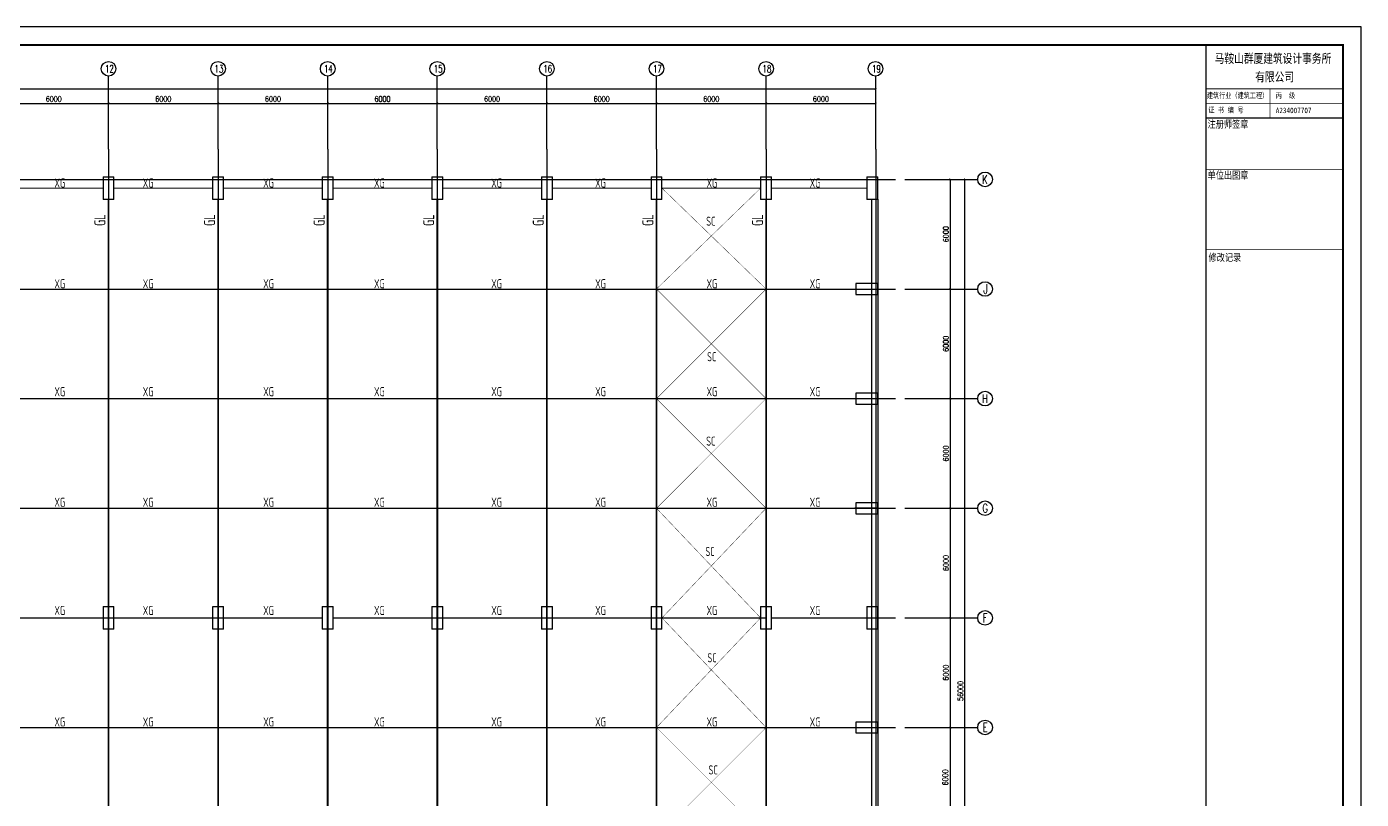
# Model space of a CAD drawing. Extents: x -73672 to 366960, y -527333 to 140666.
# Drawn here: x 260877 to 333942, y -233221 to -190933 of the extents above; entities that cross this region are included whole.
import ezdxf
from ezdxf.enums import TextEntityAlignment as Align

# ---------------------------------------------------------------- set-up
doc = ezdxf.new("R2010")
doc.units = 0
doc.header["$LTSCALE"] = 1000
doc.header["$MEASUREMENT"] = 0
for name, color, linetype in [('AXIS', 3, 'Continuous'), ('AXIS_TEXT', 7, 'Continuous'), ('COLU_DE_NUM', 7, 'Continuous'), ('COLUMN', 9, 'Continuous'), ('PUB_TITLE', 4, 'Continuous'), ('图签', 120, 'Continuous')]:
    doc.layers.add(name, color=color, linetype=linetype)
doc.styles.add('_TCH_AXIS', font='COMPLEX', dxfattribs={"bigfont": 'GBCBIG'})
doc.styles.add('_TCH_DIM_T3', font='SIMPLEX', dxfattribs={"width": 0.705882, "bigfont": 'GBCBIG'})
doc.styles.add('COMPLEX', font='COMPLEX', dxfattribs={"bigfont": 'Tssdchn.shx'})
doc.styles.add('TSSD_Label', font='Tssdeng.shx', dxfattribs={"width": 0.7, "bigfont": 'hztxt.shx'})
doc.styles.add('图签', font='', dxfattribs={"width": 0.8})
doc.styles.get('图签').set_extended_font_data('SimSun')
doc.dimstyles.new('_TCH_ARCH-100', dxfattribs={"dimtxt": 297.5, "dimasz": 100, "dimexe": 250, "dimexo": 300, "dimgap": 100, "dimtad": 1, "dimdec": 0, "dimzin": 0, "dimdsep": 46, "dimtxsty": '_TCH_DIM_T3', "dimblk": 'ARCHTICK', "dimcen": 0.09, "dimclrt": 7, "dimazin": 2, "dimtfac": 1, "dimtdec": 0, "dimtix": 1, "dimtmove": 2, "dimatfit": 3, "dimfxl": 0, "dimtolj": 1, "dimtzin": 0, "dimarcsym": 0})

# ---------------------------------------------------------------- blocks, each defined once
blk = doc.blocks.new('0#竖图签')
at = {"layer": '图签'}
blk.add_line((-7500, 0), (0, 0), dxfattribs=at)
blk.add_lwpolyline([(-7500, 82100, 70, 70, 0), (-7500, 0, 40, 40, 0), (0, 0, 40, 40, 0), (0, 82100, 40, 40, 0), (-7500, 82100, 40, 40, 0), (-7500, 75299, 40, 40, 0)], format="xyseb", dxfattribs=at)
for points, const_width in [([(-7500, 79700), (0, 79700)], 70), ([(-4000, 79700), (-4000, 78100)], 35), ([(-7500, 78900), (0, 78900)], 35), ([(-7500, 78100), (0, 78100)], 70), ([(-7500, 75300), (0, 75300)], 35), ([(-7500, 70900), (0, 70900)], 35), ([(-7500, 70900), (0, 70900)], 35), ([(-7500, 16600), (0, 16600)], 35), ([(-5000, 16600), (-5000, 2400)], 35), ([(-7500, 15200), (0, 15200)], 35), ([(-7500, 13896), (0, 13896)], 35), ([(-7500, 13200), (0, 13200)], 35), ([(-7500, 12400), (0, 12400)], 35), ([(-7500, 11600), (0, 11600)], 35), ([(-7500, 10800), (0, 10800)], 35), ([(-7500, 10000), (0, 10000)], 35), ([(-7500, 8000), (0, 8000)], 35), ([(-7500, 7200), (0, 7200)], 35), ([(-2750, 7200), (-2750, 2400)], 35), ([(-7500, 6400), (0, 6400)], 35), ([(-7500, 5600), (0, 5600)], 35), ([(-7500, 4800), (0, 4800)], 35), ([(-7500, 4000), (0, 4000)], 35), ([(-7500, 3200), (0, 3200)], 35), ([(-7500, 2400), (0, 2400)], 70), ([(-7500, 2400), (0, 2400)], 35), ([(-7500, 1800), (0, 1800)], 35), ([(-5750, 0), (-5750, 1800)], 35), ([(-4000, 1800), (-4000, 0)], 35), ([(-2250, 1800), (-2250, 0)], 35), ([(-7500, 1200), (0, 1200)], 35), ([(-7500, 600), (0, 600)], 35), ([(-7500, 0), (0, 0)], 35)]:
    blk.add_lwpolyline(points, dxfattribs=dict(at, const_width=const_width))
at = {"layer": '图签', "style": '图签'}
for s, height, width, p in [('马鞍山群厦建筑设计事务所', 500, 0.78, (-7028, 81116)), ('有限公司', 500, 0.78, (-4808, 80106)), ('建筑行业（建筑工程） ', 300, 0.8, (-7454, 79185)), ('丙  级', 300, 0.8, (-3684, 79190)), ('  证 书 编 号', 300, 0.8, (-7767, 78395)), ('A234007707', 300, 0.8, (-3684, 78369)), ('注册师签章', 400, 0.8, (-7417, 77566)), ('单位出图章', 400, 0.8, (-7417, 74775)), ('修改记录', 400, 0.8, (-7365, 70269)), ('建设单位', 400, 0.8, (-7400, 15815)), ('工程名称', 400, 0.8, (-7365, 14415)), ('子项名称', 400, 0.8, (-7365, 13339)), ('工程编号', 400, 0.8, (-7365, 12607)), ('设计阶段', 400, 0.8, (-7365, 11807)), ('图纸编号', 400, 0.8, (-7365, 11007)), ('日    期', 400, 0.8, (-7365, 10237)), ('图    名', 400, 0.8, (-7365, 8852)), ('出图比例', 400, 0.8, (-7365, 7567)), ('审  定  人', 400, 0.8, (-7365, 6621)), ('审  核  人', 400, 0.8, (-7365, 5831)), ('项目负责人', 400, 0.8, (-7365, 5021)), ('专业负责人', 400, 0.8, (-7365, 4237)), ('校  对  人', 400, 0.8, (-7365, 3409)), ('设计制图人', 400, 0.8, (-7365, 2618)), ('会   签   栏', 400, 0.8, (-5360, 1889)), ('建  筑', 400, 0.8, (-7325, 1305)), ('暖  通', 400, 0.8, (-3825, 1305)), ('本图纸版权归公司所有，不得用于本工程以外范围', 400, 0.8, (-17674, 746)), ('结  构', 400, 0.8, (-7325, 705)), ('电  气', 400, 0.8, (-3825, 705)), ('本图加盖公司出图专用章有效', 400, 0.8, (-17674, 121)), ('给排水', 400, 0.8, (-7325, 105)), ('电  讯', 400, 0.8, (-3825, 105))]:
    blk.add_text(s, height=height, dxfattribs=dict(at, width=width)).set_placement(p)
blk = doc.blocks.new('_ArchTick')
at = {"color": 0, "linetype": 'ByBlock', "const_width": 0.4}
blk.add_lwpolyline([(-0.5, -0.5), (0.5, 0.5)], dxfattribs=at)
blk = doc.blocks.new('*D8598')
at = {"layer": 'AXIS', "color": 0, "lineweight": -2}
for p, q in [((199356, -197338), (199356, -194088)), ((199356, -194338), (307356, -194338)), ((307356, -197338), (307356, -194088))]:
    blk.add_line(p, q, dxfattribs=at)
at = {"layer": 'Defpoints', "color": 0}
for p in [(307356, -194338), (199356, -197638), (307356, -197638)]:
    blk.add_point(p, dxfattribs=at)
at = {"layer": 'AXIS', "color": 0, "linetype": 'ByBlock', "lineweight": -2, "xscale": 100, "yscale": 100, "zscale": 100, "rotation": 180}
blk.add_blockref('_ArchTick', (199356, -194338), dxfattribs=at)
at = {"layer": 'AXIS', "color": 0, "linetype": 'ByBlock', "lineweight": -2, "xscale": 100, "yscale": 100, "zscale": 100}
blk.add_blockref('_ArchTick', (307356, -194338), dxfattribs=at)
at = {"layer": 'AXIS', "color": 7, "insert": (253356, -194090), "char_height": 297.5, "attachment_point": 5, "style": '_TCH_DIM_T3'}
blk.add_mtext('\\A1;108000', dxfattribs=at)
blk = doc.blocks.new('*D8609')
at = {"layer": 'AXIS', "color": 0, "lineweight": -2}
for p, q in [((259356, -197338), (259356, -194888)), ((265356, -197338), (265356, -194888)), ((259356, -195138), (265356, -195138))]:
    blk.add_line(p, q, dxfattribs=at)
at = {"layer": 'Defpoints', "color": 0}
for p in [(265356, -195138), (259356, -197638), (265356, -197638)]:
    blk.add_point(p, dxfattribs=at)
at = {"layer": 'AXIS', "color": 0, "linetype": 'ByBlock', "lineweight": -2, "xscale": 100, "yscale": 100, "zscale": 100, "rotation": 180}
blk.add_blockref('_ArchTick', (259356, -195138), dxfattribs=at)
at = {"layer": 'AXIS', "color": 0, "linetype": 'ByBlock', "lineweight": -2, "xscale": 100, "yscale": 100, "zscale": 100}
blk.add_blockref('_ArchTick', (265356, -195138), dxfattribs=at)
at = {"layer": 'AXIS', "color": 7, "insert": (262356, -194890), "char_height": 297.5, "attachment_point": 5, "style": '_TCH_DIM_T3'}
blk.add_mtext('\\A1;6000', dxfattribs=at)
blk = doc.blocks.new('*D8610')
at = {"layer": 'AXIS', "color": 0, "lineweight": -2}
for p, q in [((265356, -197338), (265356, -194888)), ((271356, -197338), (271356, -194888)), ((265356, -195138), (271356, -195138))]:
    blk.add_line(p, q, dxfattribs=at)
at = {"layer": 'Defpoints', "color": 0}
for p in [(271356, -195138), (265356, -197638), (271356, -197638)]:
    blk.add_point(p, dxfattribs=at)
at = {"layer": 'AXIS', "color": 0, "linetype": 'ByBlock', "lineweight": -2, "xscale": 100, "yscale": 100, "zscale": 100, "rotation": 180}
blk.add_blockref('_ArchTick', (265356, -195138), dxfattribs=at)
at = {"layer": 'AXIS', "color": 0, "linetype": 'ByBlock', "lineweight": -2, "xscale": 100, "yscale": 100, "zscale": 100}
blk.add_blockref('_ArchTick', (271356, -195138), dxfattribs=at)
at = {"layer": 'AXIS', "color": 7, "insert": (268356, -194890), "char_height": 297.5, "attachment_point": 5, "style": '_TCH_DIM_T3'}
blk.add_mtext('\\A1;6000', dxfattribs=at)
blk = doc.blocks.new('*D8611')
at = {"layer": 'AXIS', "color": 0, "lineweight": -2}
for p, q in [((271356, -197338), (271356, -194888)), ((277356, -197338), (277356, -194888)), ((271356, -195138), (277356, -195138))]:
    blk.add_line(p, q, dxfattribs=at)
at = {"layer": 'Defpoints', "color": 0}
for p in [(277356, -195138), (271356, -197638), (277356, -197638)]:
    blk.add_point(p, dxfattribs=at)
at = {"layer": 'AXIS', "color": 0, "linetype": 'ByBlock', "lineweight": -2, "xscale": 100, "yscale": 100, "zscale": 100, "rotation": 180}
blk.add_blockref('_ArchTick', (271356, -195138), dxfattribs=at)
at = {"layer": 'AXIS', "color": 0, "linetype": 'ByBlock', "lineweight": -2, "xscale": 100, "yscale": 100, "zscale": 100}
blk.add_blockref('_ArchTick', (277356, -195138), dxfattribs=at)
at = {"layer": 'AXIS', "color": 7, "insert": (274356, -194890), "char_height": 297.5, "attachment_point": 5, "style": '_TCH_DIM_T3'}
blk.add_mtext('\\A1;6000', dxfattribs=at)
blk = doc.blocks.new('*D8612')
at = {"layer": 'AXIS', "color": 0, "lineweight": -2}
for p, q in [((277356, -197338), (277356, -194888)), ((283356, -197338), (283356, -194888)), ((277356, -195138), (283356, -195138))]:
    blk.add_line(p, q, dxfattribs=at)
at = {"layer": 'Defpoints', "color": 0}
for p in [(283356, -195138), (277356, -197638), (283356, -197638)]:
    blk.add_point(p, dxfattribs=at)
at = {"layer": 'AXIS', "color": 0, "linetype": 'ByBlock', "lineweight": -2, "xscale": 100, "yscale": 100, "zscale": 100, "rotation": 180}
blk.add_blockref('_ArchTick', (277356, -195138), dxfattribs=at)
at = {"layer": 'AXIS', "color": 0, "linetype": 'ByBlock', "lineweight": -2, "xscale": 100, "yscale": 100, "zscale": 100}
blk.add_blockref('_ArchTick', (283356, -195138), dxfattribs=at)
at = {"layer": 'AXIS', "color": 7, "insert": (280356, -194890), "char_height": 297.5, "attachment_point": 5, "style": '_TCH_DIM_T3'}
blk.add_mtext('\\A1;6000', dxfattribs=at)
blk = doc.blocks.new('*D8613')
at = {"layer": 'AXIS', "color": 0, "lineweight": -2}
for p, q in [((283356, -197338), (283356, -194888)), ((289356, -197338), (289356, -194888)), ((283356, -195138), (289356, -195138))]:
    blk.add_line(p, q, dxfattribs=at)
at = {"layer": 'Defpoints', "color": 0}
for p in [(289356, -195138), (283356, -197638), (289356, -197638)]:
    blk.add_point(p, dxfattribs=at)
at = {"layer": 'AXIS', "color": 0, "linetype": 'ByBlock', "lineweight": -2, "xscale": 100, "yscale": 100, "zscale": 100, "rotation": 180}
blk.add_blockref('_ArchTick', (283356, -195138), dxfattribs=at)
at = {"layer": 'AXIS', "color": 0, "linetype": 'ByBlock', "lineweight": -2, "xscale": 100, "yscale": 100, "zscale": 100}
blk.add_blockref('_ArchTick', (289356, -195138), dxfattribs=at)
at = {"layer": 'AXIS', "color": 7, "insert": (286356, -194890), "char_height": 297.5, "attachment_point": 5, "style": '_TCH_DIM_T3'}
blk.add_mtext('\\A1;6000', dxfattribs=at)
blk = doc.blocks.new('*D8614')
at = {"layer": 'AXIS', "color": 0, "lineweight": -2}
for p, q in [((289356, -197338), (289356, -194888)), ((295356, -197338), (295356, -194888)), ((289356, -195138), (295356, -195138))]:
    blk.add_line(p, q, dxfattribs=at)
at = {"layer": 'Defpoints', "color": 0}
for p in [(295356, -195138), (289356, -197638), (295356, -197638)]:
    blk.add_point(p, dxfattribs=at)
at = {"layer": 'AXIS', "color": 0, "linetype": 'ByBlock', "lineweight": -2, "xscale": 100, "yscale": 100, "zscale": 100, "rotation": 180}
blk.add_blockref('_ArchTick', (289356, -195138), dxfattribs=at)
at = {"layer": 'AXIS', "color": 0, "linetype": 'ByBlock', "lineweight": -2, "xscale": 100, "yscale": 100, "zscale": 100}
blk.add_blockref('_ArchTick', (295356, -195138), dxfattribs=at)
at = {"layer": 'AXIS', "color": 7, "insert": (292356, -194890), "char_height": 297.5, "attachment_point": 5, "style": '_TCH_DIM_T3'}
blk.add_mtext('\\A1;6000', dxfattribs=at)
blk = doc.blocks.new('*D8615')
at = {"layer": 'AXIS', "color": 0, "lineweight": -2}
for p, q in [((295356, -197338), (295356, -194888)), ((301356, -197338), (301356, -194888)), ((295356, -195138), (301356, -195138))]:
    blk.add_line(p, q, dxfattribs=at)
at = {"layer": 'Defpoints', "color": 0}
for p in [(301356, -195138), (295356, -197638), (301356, -197638)]:
    blk.add_point(p, dxfattribs=at)
at = {"layer": 'AXIS', "color": 0, "linetype": 'ByBlock', "lineweight": -2, "xscale": 100, "yscale": 100, "zscale": 100, "rotation": 180}
blk.add_blockref('_ArchTick', (295356, -195138), dxfattribs=at)
at = {"layer": 'AXIS', "color": 0, "linetype": 'ByBlock', "lineweight": -2, "xscale": 100, "yscale": 100, "zscale": 100}
blk.add_blockref('_ArchTick', (301356, -195138), dxfattribs=at)
at = {"layer": 'AXIS', "color": 7, "insert": (298356, -194890), "char_height": 297.5, "attachment_point": 5, "style": '_TCH_DIM_T3'}
blk.add_mtext('\\A1;6000', dxfattribs=at)
blk = doc.blocks.new('*D8616')
at = {"layer": 'AXIS', "color": 0, "lineweight": -2}
for p, q in [((301356, -197338), (301356, -194888)), ((307356, -197338), (307356, -194888)), ((301356, -195138), (307356, -195138))]:
    blk.add_line(p, q, dxfattribs=at)
at = {"layer": 'Defpoints', "color": 0}
for p in [(307356, -195138), (301356, -197638), (307356, -197638)]:
    blk.add_point(p, dxfattribs=at)
at = {"layer": 'AXIS', "color": 0, "linetype": 'ByBlock', "lineweight": -2, "xscale": 100, "yscale": 100, "zscale": 100, "rotation": 180}
blk.add_blockref('_ArchTick', (301356, -195138), dxfattribs=at)
at = {"layer": 'AXIS', "color": 0, "linetype": 'ByBlock', "lineweight": -2, "xscale": 100, "yscale": 100, "zscale": 100}
blk.add_blockref('_ArchTick', (307356, -195138), dxfattribs=at)
at = {"layer": 'AXIS', "color": 7, "insert": (304356, -194890), "char_height": 297.5, "attachment_point": 5, "style": '_TCH_DIM_T3'}
blk.add_mtext('\\A1;6000', dxfattribs=at)
blk = doc.blocks.new('_AXISO')
blk.add_circle((0, 0), 0.5)
at = {"layer": 'AXIS_TEXT', "style": 'COMPLEX'}
blk.add_attdef('A', text='', height=0.56, dxfattribs=at).set_placement((-0.25, -0.28), (0.25, -0.28), align=Align.FIT)
blk = doc.blocks.new('*D8627')
at = {"layer": 'AXIS', "color": 0, "lineweight": -2}
for p, q in [((309243, -199291), (312493, -199291)), ((312243, -255291), (312243, -199291)), ((309243, -255291), (312493, -255291))]:
    blk.add_line(p, q, dxfattribs=at)
at = {"layer": 'Defpoints', "color": 0}
for p in [(308943, -199291), (312243, -199291), (308943, -255291)]:
    blk.add_point(p, dxfattribs=at)
at = {"layer": 'AXIS', "color": 0, "linetype": 'ByBlock', "lineweight": -2, "xscale": 100, "yscale": 100, "zscale": 100}
for p, rotation in [((312243, -199291), 90), ((312243, -255291), 270)]:
    blk.add_blockref('_ArchTick', p, dxfattribs=dict(at, rotation=rotation))
at = {"layer": 'AXIS', "color": 7, "insert": (311994, -227291), "char_height": 297.5, "attachment_point": 5, "rotation": 90, "style": '_TCH_DIM_T3'}
blk.add_mtext('\\A1;56000', dxfattribs=at)
blk = doc.blocks.new('*D8631')
at = {"layer": 'AXIS', "color": 0, "lineweight": -2}
for p, q in [((309243, -229291), (311693, -229291)), ((311443, -235291), (311443, -229291)), ((309243, -235291), (311693, -235291))]:
    blk.add_line(p, q, dxfattribs=at)
at = {"layer": 'Defpoints', "color": 0}
for p in [(308943, -229291), (311443, -229291), (308943, -235291)]:
    blk.add_point(p, dxfattribs=at)
at = {"layer": 'AXIS', "color": 0, "linetype": 'ByBlock', "lineweight": -2, "xscale": 100, "yscale": 100, "zscale": 100}
for p, rotation in [((311443, -229291), 90), ((311443, -235291), 270)]:
    blk.add_blockref('_ArchTick', p, dxfattribs=dict(at, rotation=rotation))
at = {"layer": 'AXIS', "color": 7, "insert": (311168, -232019), "char_height": 297.5, "attachment_point": 5, "rotation": 90, "style": '_TCH_DIM_T3'}
blk.add_mtext('\\A1;6000', dxfattribs=at)
blk = doc.blocks.new('*D8632')
at = {"layer": 'AXIS', "color": 0, "lineweight": -2}
for p, q in [((309243, -223291), (311693, -223291)), ((311443, -229291), (311443, -223291)), ((309243, -229291), (311693, -229291))]:
    blk.add_line(p, q, dxfattribs=at)
at = {"layer": 'Defpoints', "color": 0}
for p in [(308943, -223291), (311443, -223291), (308943, -229291)]:
    blk.add_point(p, dxfattribs=at)
at = {"layer": 'AXIS', "color": 0, "linetype": 'ByBlock', "lineweight": -2, "xscale": 100, "yscale": 100, "zscale": 100}
for p, rotation in [((311443, -223291), 90), ((311443, -229291), 270)]:
    blk.add_blockref('_ArchTick', p, dxfattribs=dict(at, rotation=rotation))
at = {"layer": 'AXIS', "color": 7, "insert": (311194, -226291), "char_height": 297.5, "attachment_point": 5, "rotation": 90, "style": '_TCH_DIM_T3'}
blk.add_mtext('\\A1;6000', dxfattribs=at)
blk = doc.blocks.new('*D8633')
at = {"layer": 'AXIS', "color": 0, "lineweight": -2}
for p, q in [((309243, -217291), (311693, -217291)), ((311443, -223291), (311443, -217291)), ((309243, -223291), (311693, -223291))]:
    blk.add_line(p, q, dxfattribs=at)
at = {"layer": 'Defpoints', "color": 0}
for p in [(308943, -217291), (311443, -217291), (308943, -223291)]:
    blk.add_point(p, dxfattribs=at)
at = {"layer": 'AXIS', "color": 0, "linetype": 'ByBlock', "lineweight": -2, "xscale": 100, "yscale": 100, "zscale": 100}
for p, rotation in [((311443, -217291), 90), ((311443, -223291), 270)]:
    blk.add_blockref('_ArchTick', p, dxfattribs=dict(at, rotation=rotation))
at = {"layer": 'AXIS', "color": 7, "insert": (311194, -220291), "char_height": 297.5, "attachment_point": 5, "rotation": 90, "style": '_TCH_DIM_T3'}
blk.add_mtext('\\A1;6000', dxfattribs=at)
blk = doc.blocks.new('*D8634')
at = {"layer": 'AXIS', "color": 0, "lineweight": -2}
for p, q in [((309243, -211291), (311693, -211291)), ((311443, -217291), (311443, -211291)), ((309243, -217291), (311693, -217291))]:
    blk.add_line(p, q, dxfattribs=at)
at = {"layer": 'Defpoints', "color": 0}
for p in [(308943, -211291), (311443, -211291), (308943, -217291)]:
    blk.add_point(p, dxfattribs=at)
at = {"layer": 'AXIS', "color": 0, "linetype": 'ByBlock', "lineweight": -2, "xscale": 100, "yscale": 100, "zscale": 100}
for p, rotation in [((311443, -211291), 90), ((311443, -217291), 270)]:
    blk.add_blockref('_ArchTick', p, dxfattribs=dict(at, rotation=rotation))
at = {"layer": 'AXIS', "color": 7, "insert": (311194, -214291), "char_height": 297.5, "attachment_point": 5, "rotation": 90, "style": '_TCH_DIM_T3'}
blk.add_mtext('\\A1;6000', dxfattribs=at)
blk = doc.blocks.new('*D8635')
at = {"layer": 'AXIS', "color": 0, "lineweight": -2}
for p, q in [((309243, -205291), (311693, -205291)), ((311443, -211291), (311443, -205291)), ((309243, -211291), (311693, -211291))]:
    blk.add_line(p, q, dxfattribs=at)
at = {"layer": 'Defpoints', "color": 0}
for p in [(308943, -205291), (311443, -205291), (308943, -211291)]:
    blk.add_point(p, dxfattribs=at)
at = {"layer": 'AXIS', "color": 0, "linetype": 'ByBlock', "lineweight": -2, "xscale": 100, "yscale": 100, "zscale": 100}
for p, rotation in [((311443, -205291), 90), ((311443, -211291), 270)]:
    blk.add_blockref('_ArchTick', p, dxfattribs=dict(at, rotation=rotation))
at = {"layer": 'AXIS', "color": 7, "insert": (311194, -208291), "char_height": 297.5, "attachment_point": 5, "rotation": 90, "style": '_TCH_DIM_T3'}
blk.add_mtext('\\A1;6000', dxfattribs=at)
blk = doc.blocks.new('*D8636')
at = {"layer": 'AXIS', "color": 0, "lineweight": -2}
for p, q in [((309243, -199291), (311693, -199291)), ((311443, -205291), (311443, -199291)), ((309243, -205291), (311693, -205291))]:
    blk.add_line(p, q, dxfattribs=at)
at = {"layer": 'Defpoints', "color": 0}
for p in [(308943, -199291), (311443, -199291), (308943, -205291)]:
    blk.add_point(p, dxfattribs=at)
at = {"layer": 'AXIS', "color": 0, "linetype": 'ByBlock', "lineweight": -2, "xscale": 100, "yscale": 100, "zscale": 100}
for p, rotation in [((311443, -199291), 90), ((311443, -205291), 270)]:
    blk.add_blockref('_ArchTick', p, dxfattribs=dict(at, rotation=rotation))
at = {"layer": 'AXIS', "color": 7, "insert": (311194, -202291), "char_height": 297.5, "attachment_point": 5, "rotation": 90, "style": '_TCH_DIM_T3'}
blk.add_mtext('\\A1;6000', dxfattribs=at)

msp = doc.modelspace()

# ---------------------------------------------------------------- linework, layer by layer
at = {"color": 1}
for p, q in [((265356.38, -197638.49), (265356.38, -255944.28)), ((271356.38, -197638.49), (271356.38, -255944.28)), ((277356.38, -197638.49), (277356.38, -255944.28)), ((283356.38, -197638.49), (283356.38, -255944.28)), ((289356.38, -197638.49), (289356.38, -255944.28)), ((295356.38, -197638.49), (295356.38, -255944.28)), ((301356.38, -197638.49), (301356.38, -255944.28)), ((307356.38, -197638.49), (307356.38, -255944.28)), ((196970.72, -199290.68), (308442.6, -199290.68)), ((196970.72, -205290.68), (308442.6, -205290.68)), ((196970.72, -211290.68), (308442.6, -211290.68)), ((196970.72, -217290.68), (308442.6, -217290.68)), ((235356.38, -223290.68), (277056.38, -223290.68)), ((277656.38, -223290.68), (301356.38, -223290.68)), ((301656.38, -223290.68), (308442.6, -223290.68)), ((196970.72, -229290.68), (308442.6, -229290.68))]:
    msp.add_line(p, q, dxfattribs=at)
at = {"color": 0}
for p, q in [((307126.38, -200370.68), (307126.38, -254810.68)), ((307476.38, -200370.68), (307476.38, -254810.68))]:
    msp.add_line(p, q, dxfattribs=at)
for p, q in [((307476.38, -217290.68), (306213.66, -217290.68)), ((306518.66, -223290.68), (308018.66, -223290.68))]:
    msp.add_line(p, q)
for points, const_width in [([(265056.38, -199170.68), (265056.38, -200370.68), (265656.38, -200370.68), (265656.38, -199170.68), (265056.38, -199170.68)], 50), ([(271056.38, -199170.68), (271056.38, -200370.68), (271656.38, -200370.68), (271656.38, -199170.68), (271056.38, -199170.68)], 50), ([(277056.38, -199170.68), (277056.38, -200370.68), (277656.38, -200370.68), (277656.38, -199170.68), (277056.38, -199170.68)], 50), ([(283056.38, -199170.68), (283056.38, -200370.68), (283656.38, -200370.68), (283656.38, -199170.68), (283056.38, -199170.68)], 50), ([(289056.38, -199170.68), (289056.38, -200370.68), (289656.38, -200370.68), (289656.38, -199170.68), (289056.38, -199170.68)], 50), ([(295056.38, -199170.68), (295056.38, -200370.68), (295656.38, -200370.68), (295656.38, -199170.68), (295056.38, -199170.68)], 50), ([(301056.38, -199170.68), (301056.38, -200370.68), (301656.38, -200370.68), (301656.38, -199170.68), (301056.38, -199170.68)], 50), ([(306876.38, -199170.68), (306876.38, -200370.68), (307476.38, -200370.68), (307476.38, -199170.68), (306876.38, -199170.68)], 50), ([(301056.38, -246810.68), (295356.38, -241290.68), (301356.38, -235290.68), (295356.38, -229290.68), (301056.38, -223290.68), (295356.38, -217290.68), (301356.38, -211290.68), (295356.38, -205290.68), (301056.38, -199770.68)], 20), ([(295656.38, -199770.68), (301356.38, -205290.68), (295356.38, -211290.68), (301356.38, -217290.68), (295656.38, -223290.68), (301356.38, -229290.68), (295356.38, -235290.68), (301356.38, -241290.68), (295656.38, -246810.68)], 20), ([(265356.38, -254810.68), (265356.38, -200370.68)], 100), ([(271356.38, -254810.68), (271356.38, -200370.68)], 100), ([(277356.38, -254810.68), (277356.38, -200370.68)], 100), ([(283356.38, -254810.68), (283356.38, -200370.68)], 100), ([(289356.38, -254810.68), (289356.38, -200370.68)], 100), ([(295356.38, -254810.68), (295356.38, -200370.68)], 100), ([(301356.38, -254810.68), (301356.38, -200370.68)], 100), ([(306276.38, -205590.68), (306276.38, -204990.68), (307476.38, -204990.68), (307476.38, -205590.68), (306276.38, -205590.68)], 50), ([(306276.38, -211590.68), (306276.38, -210990.68), (307476.38, -210990.68), (307476.38, -211590.68), (306276.38, -211590.68)], 50), ([(306276.38, -217590.68), (306276.38, -216990.68), (307476.38, -216990.68), (307476.38, -217590.68), (306276.38, -217590.68)], 50), ([(265056.38, -222690.68), (265056.38, -223890.68), (265656.38, -223890.68), (265656.38, -222690.68), (265056.38, -222690.68)], 50), ([(271056.38, -222690.68), (271056.38, -223890.68), (271656.38, -223890.68), (271656.38, -222690.68), (271056.38, -222690.68)], 50), ([(277056.38, -222690.68), (277056.38, -223890.68), (277656.38, -223890.68), (277656.38, -222690.68), (277056.38, -222690.68)], 50), ([(283056.38, -222690.68), (283056.38, -223890.68), (283656.38, -223890.68), (283656.38, -222690.68), (283056.38, -222690.68)], 50), ([(289056.38, -222690.68), (289056.38, -223890.68), (289656.38, -223890.68), (289656.38, -222690.68), (289056.38, -222690.68)], 50), ([(295056.38, -222690.68), (295056.38, -223890.68), (295656.38, -223890.68), (295656.38, -222690.68), (295056.38, -222690.68)], 50), ([(301056.38, -222690.68), (301056.38, -223890.68), (301656.38, -223890.68), (301656.38, -222690.68), (301056.38, -222690.68)], 50), ([(306876.38, -222690.68), (306876.38, -223890.68), (307476.38, -223890.68), (307476.38, -222690.68), (306876.38, -222690.68)], 50), ([(306276.38, -229590.68), (306276.38, -228990.68), (307476.38, -228990.68), (307476.38, -229590.68), (306276.38, -229590.68)], 50)]:
    msp.add_lwpolyline(points, dxfattribs=dict(at, const_width=const_width))
at = {"const_width": 40}
for points in [[(259656.38, -199770.68), (265056.38, -199770.68)], [(265656.38, -199770.68), (271056.38, -199770.68)], [(271656.38, -199770.68), (277056.38, -199770.68)], [(277656.38, -199770.68), (283056.38, -199770.68)], [(283656.38, -199770.68), (289056.38, -199770.68)], [(289656.38, -199770.68), (295056.38, -199770.68)], [(295656.38, -199770.68), (301056.38, -199770.68)], [(301656.38, -199770.68), (306876.38, -199770.68)], [(200436.38, -205290.68), (306276.38, -205290.68)], [(200436.38, -211290.68), (306276.38, -211290.68)], [(200436.38, -217290.68), (306213.66, -217290.68)], [(259656.38, -223290.68), (265056.38, -223290.68)], [(265656.38, -223290.68), (271056.38, -223290.68)], [(271656.38, -223290.68), (277056.38, -223290.68)], [(277656.38, -223290.68), (283056.38, -223290.68)], [(283656.38, -223290.68), (289056.38, -223290.68)], [(289656.38, -223290.68), (295056.38, -223290.68)], [(295656.38, -223290.68), (301056.38, -223290.68)], [(301656.38, -223290.68), (306876.38, -223290.68)], [(200436.38, -229290.68), (306276.38, -229290.68)]]:
    msp.add_lwpolyline(points, dxfattribs=at)
at = {"layer": 'AXIS'}
for p, q in [((265356.38, -197638.49), (265356.38, -193638.49)), ((271356.38, -197638.49), (271356.38, -193638.49)), ((277356.38, -197638.49), (277356.38, -193638.49)), ((283356.38, -197638.49), (283356.38, -193638.49)), ((289356.38, -197638.49), (289356.38, -193638.49)), ((295356.38, -197638.49), (295356.38, -193638.49)), ((301356.38, -197638.49), (301356.38, -193638.49)), ((307356.38, -197638.49), (307356.38, -193638.49)), ((308942.6, -199290.68), (312942.6, -199290.68)), ((308942.6, -205290.68), (312942.6, -205290.68)), ((308942.6, -211290.68), (312942.6, -211290.68)), ((308942.6, -217290.68), (312942.6, -217290.68)), ((308942.6, -223290.68), (312942.6, -223290.68)), ((308942.6, -229290.68), (312942.6, -229290.68))]:
    msp.add_line(p, q, dxfattribs=at)
msp.add_circle((307345.44, -193238.49), 400, dxfattribs=at)
at = {"layer": 'COLUMN'}
for points in [[(265056.38, -200370.68), (265656.38, -200370.68), (265656.38, -199170.68), (265056.38, -199170.68)], [(271056.38, -200370.68), (271656.38, -200370.68), (271656.38, -199170.68), (271056.38, -199170.68)], [(277056.38, -200370.68), (277656.38, -200370.68), (277656.38, -199170.68), (277056.38, -199170.68)], [(283056.38, -200370.68), (283656.38, -200370.68), (283656.38, -199170.68), (283056.38, -199170.68)], [(289056.38, -200370.68), (289656.38, -200370.68), (289656.38, -199170.68), (289056.38, -199170.68)], [(295056.38, -200370.68), (295656.38, -200370.68), (295656.38, -199170.68), (295056.38, -199170.68)], [(301056.38, -200370.68), (301656.38, -200370.68), (301656.38, -199170.68), (301056.38, -199170.68)], [(306876.38, -200370.68), (307476.38, -200370.68), (307476.38, -199170.68), (306876.38, -199170.68)], [(306276.38, -204990.68), (306276.38, -205590.68), (307476.38, -205590.68), (307476.38, -204990.68)], [(306276.38, -210990.68), (306276.38, -211590.68), (307476.38, -211590.68), (307476.38, -210990.68)], [(306276.38, -216990.68), (306276.38, -217590.68), (307476.38, -217590.68), (307476.38, -216990.68)], [(265656.38, -222690.68), (265056.38, -222690.68), (265056.38, -223890.68), (265656.38, -223890.68)], [(271656.38, -222690.68), (271056.38, -222690.68), (271056.38, -223890.68), (271656.38, -223890.68)], [(277656.38, -222690.68), (277056.38, -222690.68), (277056.38, -223890.68), (277656.38, -223890.68)], [(283656.38, -222690.68), (283056.38, -222690.68), (283056.38, -223890.68), (283656.38, -223890.68)], [(289656.38, -222690.68), (289056.38, -222690.68), (289056.38, -223890.68), (289656.38, -223890.68)], [(295656.38, -222690.68), (295056.38, -222690.68), (295056.38, -223890.68), (295656.38, -223890.68)], [(301656.38, -222690.68), (301056.38, -222690.68), (301056.38, -223890.68), (301656.38, -223890.68)], [(307476.38, -222690.68), (306876.38, -222690.68), (306876.38, -223890.68), (307476.38, -223890.68)], [(306276.38, -228990.68), (306276.38, -229590.68), (307476.38, -229590.68), (307476.38, -228990.68)]]:
    msp.add_lwpolyline(points, close=True, dxfattribs=at)
at = {"layer": 'PUB_TITLE'}
msp.add_lwpolyline([(185241.64, -275033.5), (333941.64, -275033.5), (333941.64, -190933.5), (185241.64, -190933.5)], close=True, dxfattribs=at)
at = {"layer": 'PUB_TITLE', "const_width": 100}
msp.add_lwpolyline([(187741.64, -274033.5), (332941.64, -274033.5), (332941.64, -191933.5), (187741.64, -191933.5)], close=True, dxfattribs=at)

# ---------------------------------------------------------------- block references
msp.add_blockref('0#竖图签', (332941.64, -274033.5))
at = {"layer": 'AXIS'}
ref = msp.add_blockref('_AXISO', (265356.38, -193238.49), dxfattribs=dict(at, xscale=800, yscale=800, zscale=800))
ref.add_attrib('A', '12', (265160.93, -193438.99), dxfattribs={"color": 7, "height": 401.002, "style": '_TCH_AXIS', "width": 0.705882})
ref = msp.add_blockref('_AXISO', (271356.38, -193238.49), dxfattribs=dict(at, xscale=800, yscale=800, zscale=800))
ref.add_attrib('A', '13', (271160.93, -193438.99), dxfattribs={"color": 7, "height": 401.002, "style": '_TCH_AXIS', "width": 0.705882})
ref = msp.add_blockref('_AXISO', (277356.38, -193238.49), dxfattribs=dict(at, xscale=800, yscale=800, zscale=800))
ref.add_attrib('A', '14', (277154.35, -193432.36), dxfattribs={"color": 7, "height": 387.75, "style": '_TCH_AXIS', "width": 0.705882})
ref = msp.add_blockref('_AXISO', (283356.38, -193238.49), dxfattribs=dict(at, xscale=800, yscale=800, zscale=800))
ref.add_attrib('A', '15', (283160.93, -193438.99), dxfattribs={"color": 7, "height": 401.002, "style": '_TCH_AXIS', "width": 0.705882})
ref = msp.add_blockref('_AXISO', (289356.38, -193238.49), dxfattribs=dict(at, xscale=800, yscale=800, zscale=800))
ref.add_attrib('A', '16', (289160.93, -193438.99), dxfattribs={"color": 7, "height": 401.002, "style": '_TCH_AXIS', "width": 0.705882})
ref = msp.add_blockref('_AXISO', (295356.38, -193238.49), dxfattribs=dict(at, xscale=800, yscale=800, zscale=800))
ref.add_attrib('A', '17', (295160.93, -193438.99), dxfattribs={"color": 7, "height": 401.002, "style": '_TCH_AXIS', "width": 0.705882})
ref = msp.add_blockref('_AXISO', (301356.38, -193238.49), dxfattribs=dict(at, xscale=800, yscale=800, zscale=800))
ref.add_attrib('A', '18', (301160.93, -193438.99), dxfattribs={"color": 7, "height": 401.002, "style": '_TCH_AXIS', "width": 0.705882})
ref = msp.add_blockref('_AXISO', (313342.6, -199290.68), dxfattribs=dict(at, xscale=800, yscale=800, zscale=800))
ref.add_attrib('A', 'K', (313191.89, -199526.66), dxfattribs={"color": 7, "height": 471.96, "style": '_TCH_AXIS', "width": 0.705882})
ref = msp.add_blockref('_AXISO', (313342.6, -205290.68), dxfattribs=dict(at, xscale=800, yscale=800, zscale=800))
ref.add_attrib('A', 'J', (313245.5, -205553.3), dxfattribs={"color": 7, "height": 525.25, "style": '_TCH_AXIS', "width": 0.705882})
ref = msp.add_blockref('_AXISO', (313342.6, -211290.68), dxfattribs=dict(at, xscale=800, yscale=800, zscale=800))
ref.add_attrib('A', 'H', (313186.39, -211523.05), dxfattribs={"color": 7, "height": 464.74, "style": '_TCH_AXIS', "width": 0.705882})
ref = msp.add_blockref('_AXISO', (313342.6, -217290.68), dxfattribs=dict(at, xscale=800, yscale=800, zscale=800))
ref.add_attrib('A', 'G', (313197.66, -217530.24), dxfattribs={"color": 7, "height": 479.13, "style": '_TCH_AXIS', "width": 0.705882})
ref = msp.add_blockref('_AXISO', (313342.6, -223290.68), dxfattribs=dict(at, xscale=800, yscale=800, zscale=800))
ref.add_attrib('A', 'F', (313209.98, -223537.28), dxfattribs={"color": 7, "height": 493.2, "style": '_TCH_AXIS', "width": 0.705882})
ref = msp.add_blockref('_AXISO', (313342.6, -229290.68), dxfattribs=dict(at, xscale=800, yscale=800, zscale=800))
ref.add_attrib('A', 'E', (313209.98, -229537.28), dxfattribs={"color": 7, "height": 493.2, "style": '_TCH_AXIS', "width": 0.705882})

# ---------------------------------------------------------------- texts
at = {"layer": 'AXIS', "color": 7, "style": '_TCH_AXIS', "width": 0.705882}
msp.add_text('19', height=401.002, dxfattribs=at).set_placement((307150, -193438.99))
at = {"layer": 'COLU_DE_NUM', "style": 'TSSD_Label', "width": 0.7}
for s, p in [('XG', (262687.44, -199488.45)), ('XG', (267523.27, -199488.45)), ('XG', (274117.59, -199488.45)), ('XG', (280184.36, -199488.45)), ('XG', (286602.83, -199488.45)), ('XG', (292291.29, -199488.45)), ('XG', (298387.6, -199488.45)), ('XG', (304035.7, -199488.45)), ('SC', (298329.98, -201577.73)), ('XG', (262687.44, -205002.5)), ('XG', (267523.27, -205002.5)), ('XG', (274117.59, -205002.5)), ('XG', (280184.36, -205002.5)), ('XG', (286602.83, -205002.5)), ('XG', (292291.29, -205002.5)), ('XG', (298387.6, -205002.5)), ('XG', (304035.7, -205002.5)), ('SC', (298378.6, -208995.48)), ('XG', (262687.44, -210907.11)), ('XG', (267523.27, -210907.11)), ('XG', (274117.59, -210907.11)), ('XG', (280184.36, -210907.11)), ('XG', (286602.83, -210907.11)), ('XG', (292291.29, -210907.11)), ('XG', (298387.6, -210907.11)), ('XG', (304035.7, -210907.11)), ('SC', (298329.55, -213615.15)), ('XG', (262687.44, -216960.48)), ('XG', (267523.27, -216960.48)), ('XG', (274117.59, -216960.48)), ('XG', (280184.36, -216960.48)), ('XG', (286602.83, -216960.48)), ('XG', (292291.29, -216960.48)), ('XG', (298387.6, -216960.48)), ('XG', (304035.7, -216960.48)), ('SC', (298285.65, -219655.33)), ('XG', (262687.44, -222886.08)), ('XG', (267523.27, -222886.08)), ('XG', (274117.59, -222886.08)), ('XG', (280184.36, -222886.08)), ('XG', (286602.83, -222886.08)), ('XG', (292291.29, -222886.08)), ('XG', (298387.6, -222886.08)), ('XG', (304035.7, -222886.08)), ('SC', (298395.19, -225473.9)), ('XG', (262687.44, -228985.82)), ('XG', (267523.27, -228985.82)), ('XG', (274117.59, -228985.82)), ('XG', (280184.36, -228985.82)), ('XG', (286602.83, -228985.82)), ('XG', (292291.29, -228985.82)), ('XG', (298387.6, -228985.82)), ('XG', (304035.7, -228985.82)), ('SC', (298459.59, -231613.14))]:
    msp.add_text(s, height=500, dxfattribs=at).set_placement(p, align=Align.MIDDLE)
for p in [(264885.29, -201525.2), (270885.29, -201525.2), (276885.29, -201525.2), (282885.29, -201525.2), (288885.29, -201525.2), (294885.29, -201525.2), (300885.29, -201525.2)]:
    msp.add_text('GL', height=600, rotation=90, dxfattribs=at).set_placement(p, align=Align.MIDDLE)

# ---------------------------------------------------------------- dimensions: what is measured, and where the dimension line sits
at = {"layer": 'AXIS'}
for p1, p2, distance, picture, middle in [((199356.38, -197638.49), (307356.38, -197638.49), 3300, '*D8598', (253356.38, -194089.74)), ((259356.38, -197638.49), (265356.38, -197638.49), 2500, '*D8609', (262356.38, -194889.74)), ((265356.38, -197638.49), (271356.38, -197638.49), 2500, '*D8610', (268356.38, -194889.74)), ((271356.38, -197638.49), (277356.38, -197638.49), 2500, '*D8611', (274356.38, -194889.74)), ((277356.38, -197638.49), (283356.38, -197638.49), 2500, '*D8612', (280356.38, -194889.74)), ((283356.38, -197638.49), (289356.38, -197638.49), 2500, '*D8613', (286356.38, -194889.74)), ((289356.38, -197638.49), (295356.38, -197638.49), 2500, '*D8614', (292356.38, -194889.74)), ((295356.38, -197638.49), (301356.38, -197638.49), 2500, '*D8615', (298356.38, -194889.74)), ((301356.38, -197638.49), (307356.38, -197638.49), 2500, '*D8616', (304356.38, -194889.74)), ((308942.6, -255290.68), (308942.6, -199290.68), -3300, '*D8627', (311993.85, -227290.68)), ((308942.6, -205290.68), (308942.6, -199290.68), -2500, '*D8636', (311193.85, -202290.68)), ((308942.6, -211290.68), (308942.6, -205290.68), -2500, '*D8635', (311193.85, -208290.68)), ((308942.6, -217290.68), (308942.6, -211290.68), -2500, '*D8634', (311193.85, -214290.68)), ((308942.6, -223290.68), (308942.6, -217290.68), -2500, '*D8633', (311193.85, -220290.68)), ((308942.6, -229290.68), (308942.6, -223290.68), -2500, '*D8632', (311193.85, -226290.68))]:
    dim = msp.add_aligned_dim(p1=p1, p2=p2, distance=distance, dimstyle='_TCH_ARCH-100', dxfattribs=at)
    dim.commit()
    dim.dimension.update_dxf_attribs({"geometry": picture, "text_midpoint": middle})
dim = msp.add_linear_dim(base=(311442.6, -229290.68), p1=(308942.6, -235290.68), p2=(308942.6, -229290.68), angle=90, dimstyle='_TCH_ARCH-100', dxfattribs=at)
dim.commit()
dim.dimension.update_dxf_attribs({"geometry": '*D8631', "text_midpoint": (311167.6, -232018.68), "dimtype": 161})

doc.saveas('drawing.dxf')
